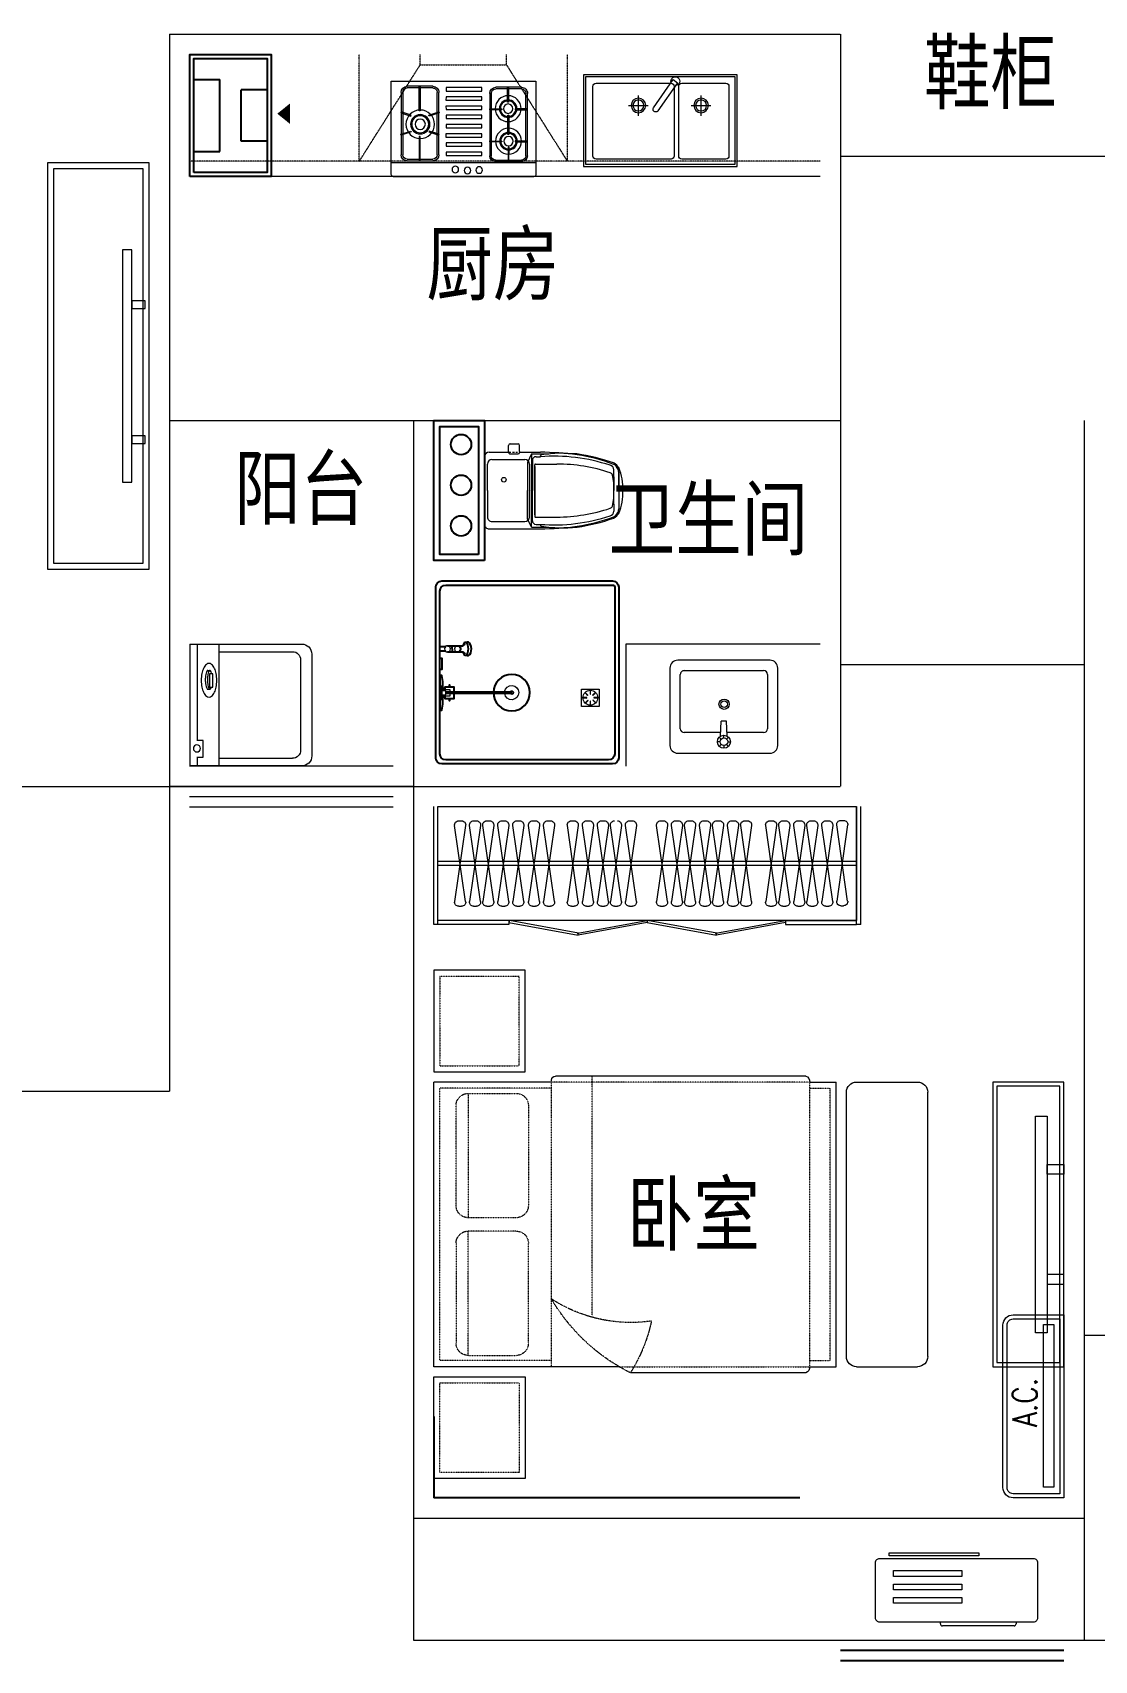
# Model space of a CAD drawing. Extents: x 5532716 to 5572872, y -448727 to -411748.
# Drawn here: x 5543983 to 5549206, y -428801 to -420793 of the extents above; entities that cross this region are included whole.
import ezdxf
from ezdxf.enums import TextEntityAlignment as Align

# ---------------------------------------------------------------- set-up
doc = ezdxf.new("R2010")
doc.units = 0
doc.linetypes.add('DASH', pattern=[0.35, 0.25, -0.1])
doc.linetypes.add('DOTE', pattern=[2.42, 2, -0.2, 0.02, -0.2])
doc.layers.get('0').update_dxf_attribs({"linetype": 'CONTINUOUS'})
for name, color, linetype in [('7-SANI', 4, 'CONTINUOUS'), ('fd', 4, 'CONTINUOUS'), ('PUB_TEXT', 7, 'CONTINUOUS'), ('RAIL', 163, 'CONTINUOUS'), ('WINDOW', 4, 'CONTINUOUS'), ('建筑设备及配件', 6, 'CONTINUOUS')]:
    doc.layers.add(name, color=color, linetype=linetype)
for name, color, linetype, lineweight in [('DOTE', 251, 'DOTE', 0), ('PUB_HATCH', 8, 'CONTINUOUS', 9), ('SIGNT', 252, 'DOTE', 0), ('五金', 136, 'CONTINUOUS', 9), ('家具', 33, 'CONTINUOUS', 9), ('看线', 27, 'CONTINUOUS', 0), ('移动家具', 41, 'CONTINUOUS', 20)]:
    doc.layers.add(name, color=color, linetype=linetype, lineweight=lineweight)
doc.styles.add('DIM_FONT', font='SIMPLEX.shx', dxfattribs={"width": 0.8})
doc.styles.add('HZ', font='rs.shx', dxfattribs={"width": 0.8, "bigfont": 'hztxt.shx'})
doc.styles.add('新6+1$0$Standard', font='txt')
doc.styles.add('黑体', font='SIMHEI.TTF', dxfattribs={"height": 10})

# ---------------------------------------------------------------- blocks, each defined once
blk = doc.blocks.new('A$C2FB07499')
at = {"layer": '家具', "ltscale": 0.5}
blk.add_lwpolyline([(500, 0), (0, 0), (0, 2000), (500, 2000)], close=True, dxfattribs=at)
at = {"layer": '家具', "color": 251, "ltscale": 40}
for points in [[(470, 30), (30, 30), (30, 1970), (470, 1970)], [(368, 1572.1), (414.5, 1572.1), (414.5, 427.9), (368, 427.9)], [(414.5, 1381), (480, 1381), (480, 1342.7), (414.5, 1342.7)], [(414.5, 716.9), (480, 716.9), (480, 678.6), (414.5, 678.6)]]:
    blk.add_lwpolyline(points, close=True, dxfattribs=at)
blk = doc.blocks.new('A$C18784298')
at = {"layer": '移动家具', "color": 251, "ltscale": 40}
for points in [[(0, 1066.3), (58.1, 1066.3), (58.1, 0), (0, 0)], [(58.1, 827.5), (140, 827.5), (140, 779.6), (58.1, 779.6)], [(58.1, 238.8), (140, 238.8), (140, 286.7), (58.1, 286.7)]]:
    blk.add_lwpolyline(points, close=True, dxfattribs=at)
blk = doc.blocks.new('ytjhgkj')
at = {"layer": '移动家具', "ltscale": 0.5}
blk.add_lwpolyline([(34949.4, 26115.8), (34599.4, 26115.8), (34599.4, 27515.8), (34949.4, 27515.8)], close=True, dxfattribs=at)
at = {"layer": '移动家具', "color": 251, "ltscale": 40}
blk.add_lwpolyline([(34929.4, 26135.8), (34619.4, 26135.8), (34619.4, 27495.8), (34929.4, 27495.8)], close=True, dxfattribs=at)
at = {"layer": '移动家具', "color": 251, "xscale": -1}
blk.add_blockref('A$C18784298', (34739.4, 26282.6), dxfattribs=at)
blk = doc.blocks.new('A$C2D724C6D')
at = {"layer": '移动家具', "ltscale": 0.5}
blk.add_lwpolyline([(50, 300), (850, 300, -0.414214), (900, 250), (900, 0), (0, 0), (0, 250, -0.414214)], format="xyb", close=True, dxfattribs=at)
at = {"layer": '移动家具', "color": 251, "ltscale": 40}
blk.add_lwpolyline([(50, 280), (850, 280, -0.414214), (880, 250), (880, 20), (20, 20), (20, 250, -0.414214)], format="xyb", close=True, dxfattribs=at)
blk.add_lwpolyline([(52.9, 49.9), (52.9, 99.9), (852.9, 99.9), (852.9, 49.9)], close=True, dxfattribs=at)
at = {"layer": '移动家具', "color": 251, "ltscale": 40, "style": 'HZ', "width": 0.8}
blk.add_text('A.C.', height=120, rotation=0.00001, dxfattribs=at).set_placement((347.6, 132.7))
blk = doc.blocks.new('cy')
at = {"layer": '家具'}
for p, q in [((-1220718.9, -415835.5), (-1219488.1, -415835.5)), ((-1221318.9, -417215.4), (-1221318.9, -415915.5)), ((-1220968.9, -415865.5), (-1221268.9, -415865.5)), ((-1220918.9, -417215.4), (-1220918.9, -415915.5)), ((-1220868.9, -417265.4), (-1220868.9, -415865.5)), ((-1220738.9, -415865.5), (-1220868.9, -415865.5)), ((-1219468.1, -415865.5), (-1218889, -415865.5)), ((-1218889, -417265.5), (-1218889, -415865.5)), ((-1220968.9, -417265.4), (-1221268.9, -417265.4)), ((-1220738.9, -417265.4), (-1220868.9, -417265.4)), ((-1220718.9, -417295.5), (-1219856, -417295.5)), ((-1219801.3, -417265.5), (-1218889, -417265.5))]:
    blk.add_line(p, q, dxfattribs=at)
for points in [[(-1219339, -415315.5), (-1218889, -415315.5), (-1218889, -415815.5), (-1219339, -415815.5), (-1219339, -415315.5), (-1219259, -415315.5)], [(-1219339, -417815.5), (-1218889, -417815.5), (-1218889, -417315.5), (-1219339, -417315.5), (-1219339, -417815.5), (-1219259, -417815.5)]]:
    blk.add_lwpolyline(points, dxfattribs=at)
for centre, radius, start, end in [((-1220708.3, -415864.2), 30.7, 110.30826, 182.31161), ((-1219488.1, -415855.5), 20, 0, 90), ((-1221268.9, -415915.5), 50, 90, 180), ((-1220968.9, -415915.5), 50, 0, 90), ((-1221268.9, -417215.4), 50, 180, 270), ((-1220968.9, -417215.4), 50, 270, 0), ((-1220708.2, -417266.7), 30.7, 177.68478, 249.64336)]:
    blk.add_arc(centre, radius, start, end, dxfattribs=at)
at = {"layer": '移动家具', "color": 251, "linetype": 'DASH', "ltscale": 0.2}
for p, q in [((-1219309, -415345.5), (-1218919, -415345.5)), ((-1219309, -415785.5), (-1219309, -415345.5)), ((-1218919, -415345.5), (-1218919, -415785.5)), ((-1219668.4, -417012.9), (-1219668.4, -415835.5)), ((-1219468.1, -417265.4), (-1219468.1, -415855.5)), ((-1218919, -415785.5), (-1219309, -415785.5)), ((-1220738.9, -415895.5), (-1220838.9, -415895.5)), ((-1220838.9, -417235.4), (-1220838.9, -415895.5)), ((-1220738.9, -417265.4), (-1220738.9, -415865.5)), ((-1220738.9, -415865.5), (-1219468.1, -415865.5)), ((-1219468.1, -415895.5), (-1218919, -415895.5)), ((-1219058.8, -415920.9), (-1219058.8, -416532.7)), ((-1218919, -417235.5), (-1218919, -415895.5)), ((-1219058.8, -417210), (-1219058.8, -416598.3)), ((-1220738.9, -417235.4), (-1220838.9, -417235.4)), ((-1219801.3, -417265.5), (-1220738.9, -417265.4)), ((-1219468.1, -417235.5), (-1218919, -417235.5))]:
    blk.add_line(p, q, dxfattribs=at)
for points in [[(-1219058.8, -415920.9), (-1219294.2, -415920.9, 0.414214), (-1219354.2, -415980.9), (-1219354.2, -416472.7, 0.414214), (-1219294.2, -416532.7), (-1219058.8, -416532.7, 0.414214), (-1218998.8, -416472.7), (-1218998.8, -415980.9, 0.414214)], [(-1219058.8, -417210), (-1219294.2, -417210, -0.414214), (-1219354.2, -417150), (-1219354.2, -416658.3, -0.414214), (-1219294.2, -416598.3), (-1219058.8, -416598.3, -0.414214), (-1218998.8, -416658.3), (-1218998.8, -417150, -0.414214)]]:
    blk.add_lwpolyline(points, format="xyb", close=True, dxfattribs=at)
blk.add_lwpolyline([(-1219468.1, -416932.8, -0.180302), (-1219959.8, -417040.8, 0.088637), (-1219856, -417295.3, -28871.271551)], format="xyb", dxfattribs=at)
blk.add_lwpolyline([(-1219309, -417785.5), (-1218919, -417785.5), (-1218919, -417345.5), (-1219309, -417345.5)], close=True, dxfattribs=at)
blk.add_arc((-1220280.5, -416452.2), 944, 296.72269, 329.39253, dxfattribs=at)
blk = doc.blocks.new('ee')
at = {"layer": 'PUB_HATCH'}
for p, q in [((-1220890.9, -414577.8), (-1220905.2, -414577.8)), ((-1220817.5, -414580.4), (-1220831.8, -414580.4)), ((-1220743.9, -414580.4), (-1220758.2, -414580.4)), ((-1220679.5, -414580.4), (-1220693.8, -414580.4)), ((-1220605.9, -414580.4), (-1220620.2, -414580.4)), ((-1220541.5, -414580.4), (-1220555.8, -414580.4)), ((-1220418.5, -414580.4), (-1220432.8, -414580.4)), ((-1220354.1, -414580.4), (-1220368.4, -414580.4)), ((-1220280.5, -414580.4), (-1220294.8, -414580.4)), ((-1220216.1, -414580.4), (-1220230.4, -414580.4)), ((-1220142.5, -414580.4), (-1220156.9, -414580.4)), ((-1220078.2, -414580.4), (-1220092.5, -414580.4)), ((-1220004.6, -414580.4), (-1220018.9, -414580.4)), ((-1219851.7, -414580.4), (-1219866, -414580.4)), ((-1219713.7, -414580.4), (-1219728, -414580.4)), ((-1219640.1, -414580.4), (-1219654.4, -414580.4)), ((-1219565.8, -414580.4), (-1219580.1, -414580.4)), ((-1219449, -414580.4), (-1219463.3, -414580.4)), ((-1219375.4, -414580.4), (-1219389.7, -414580.4)), ((-1219297.5, -414580.4), (-1219311.8, -414580.4)), ((-1219223.9, -414580.4), (-1219238.2, -414580.4)), ((-1219149.5, -414580.4), (-1219163.9, -414580.4)), ((-1219085.1, -414580.4), (-1219099.5, -414580.4)), ((-1219011.6, -414580.4), (-1219025.9, -414580.4)), ((-1220925, -414600.4), (-1220871.1, -414975.2)), ((-1220925, -414975.2), (-1220871.1, -414600.4)), ((-1220851.6, -414603.1), (-1220797.7, -414977.8)), ((-1220851.6, -414977.8), (-1220797.7, -414603.1)), ((-1220778, -414603.1), (-1220724.1, -414977.8)), ((-1220778, -414977.8), (-1220724.1, -414603.1)), ((-1220713.6, -414603.1), (-1220659.7, -414977.8)), ((-1220713.6, -414977.8), (-1220659.7, -414603.1)), ((-1220640.1, -414603.1), (-1220586.1, -414977.8)), ((-1220640.1, -414977.8), (-1220586.1, -414603.1)), ((-1220575.7, -414603.1), (-1220521.7, -414977.8)), ((-1220575.7, -414977.8), (-1220521.7, -414603.1)), ((-1220452.6, -414603.1), (-1220398.7, -414977.8)), ((-1220452.6, -414977.8), (-1220398.7, -414603.1)), ((-1220388.3, -414603.1), (-1220334.3, -414977.8)), ((-1220388.3, -414977.8), (-1220334.3, -414603.1)), ((-1220314.7, -414603.1), (-1220260.7, -414977.8)), ((-1220314.7, -414977.8), (-1220260.7, -414603.1)), ((-1220250.3, -414603.1), (-1220196.3, -414977.8)), ((-1220250.3, -414977.8), (-1220196.3, -414603.1)), ((-1220176.7, -414603.1), (-1220122.7, -414977.8)), ((-1220176.7, -414977.8), (-1220122.7, -414603.1)), ((-1220112.3, -414603.1), (-1220058.3, -414977.8)), ((-1220112.3, -414977.8), (-1220058.3, -414603.1)), ((-1220038.7, -414603.1), (-1219984.7, -414977.8)), ((-1220038.7, -414977.8), (-1219984.7, -414603.1)), ((-1219885.8, -414603.1), (-1219831.9, -414977.8)), ((-1219885.8, -414977.8), (-1219831.9, -414603.1)), ((-1219812.3, -414603.1), (-1219758.3, -414977.8)), ((-1219812.3, -414977.8), (-1219758.3, -414603.1)), ((-1219747.9, -414603.1), (-1219693.9, -414977.8)), ((-1219747.9, -414977.8), (-1219693.9, -414603.1)), ((-1219674.3, -414603.1), (-1219620.3, -414977.8)), ((-1219674.3, -414977.8), (-1219620.3, -414603.1)), ((-1219599.9, -414603.1), (-1219546, -414977.8)), ((-1219599.9, -414977.8), (-1219546, -414603.1)), ((-1219483.1, -414603.1), (-1219429.1, -414977.8)), ((-1219483.1, -414977.8), (-1219429.1, -414603.1)), ((-1219409.5, -414603.1), (-1219355.5, -414977.8)), ((-1219409.5, -414977.8), (-1219355.5, -414603.1)), ((-1219331.6, -414603.1), (-1219277.7, -414977.8)), ((-1219331.6, -414977.8), (-1219277.7, -414603.1)), ((-1219258, -414603.1), (-1219204.1, -414977.8)), ((-1219258, -414977.8), (-1219204.1, -414603.1)), ((-1219183.7, -414603.1), (-1219129.7, -414977.8)), ((-1219183.7, -414977.8), (-1219129.7, -414603.1)), ((-1219119.3, -414603.1), (-1219065.3, -414977.8)), ((-1219119.3, -414977.8), (-1219065.3, -414603.1)), ((-1219045.7, -414603.1), (-1218991.7, -414977.8)), ((-1219045.7, -414977.8), (-1218991.7, -414603.1)), ((-1220969, -414780.4), (-1218909, -414780.4)), ((-1220969, -414800.4), (-1218909, -414800.4)), ((-1220890.9, -414997.8), (-1220905.2, -414997.8)), ((-1220817.5, -415000.4), (-1220831.8, -415000.4)), ((-1220743.9, -415000.4), (-1220758.2, -415000.4)), ((-1220679.5, -415000.4), (-1220693.8, -415000.4)), ((-1220605.9, -415000.4), (-1220620.2, -415000.4)), ((-1220541.5, -415000.4), (-1220555.8, -415000.4)), ((-1220418.5, -415000.4), (-1220432.8, -415000.4)), ((-1220354.1, -415000.4), (-1220368.4, -415000.4)), ((-1220280.5, -415000.4), (-1220294.8, -415000.4)), ((-1220216.1, -415000.4), (-1220230.4, -415000.4)), ((-1220142.5, -415000.4), (-1220156.9, -415000.4)), ((-1220078.2, -415000.4), (-1220092.5, -415000.4)), ((-1220004.6, -415000.4), (-1220018.9, -415000.4)), ((-1219851.7, -415000.4), (-1219866, -415000.4)), ((-1219778.1, -415000.4), (-1219792.4, -415000.4)), ((-1219713.7, -415000.4), (-1219728, -415000.4)), ((-1219640.1, -415000.4), (-1219654.4, -415000.4)), ((-1219565.8, -415000.4), (-1219580.1, -415000.4)), ((-1219449, -415000.4), (-1219463.3, -415000.4)), ((-1219375.4, -415000.4), (-1219389.7, -415000.4)), ((-1219297.5, -415000.4), (-1219311.8, -415000.4)), ((-1219223.9, -415000.4), (-1219238.2, -415000.4)), ((-1219149.5, -415000.4), (-1219163.9, -415000.4)), ((-1219085.1, -415000.4), (-1219099.5, -415000.4)), ((-1219011.6, -415000.4), (-1219025.9, -415000.4))]:
    blk.add_line(p, q, dxfattribs=at)
for centre, start, end in [((-1220905.2, -414597.8), 90, 187.59464), ((-1220890.9, -414597.8), 352.40536, 90), ((-1220831.8, -414600.4), 90, 187.59464), ((-1220817.5, -414600.4), 352.40536, 90), ((-1220758.2, -414600.4), 90, 187.59464), ((-1220743.9, -414600.4), 352.40536, 90), ((-1220693.8, -414600.4), 90, 187.59464), ((-1220679.5, -414600.4), 352.40536, 90), ((-1220620.2, -414600.4), 90, 187.59464), ((-1220605.9, -414600.4), 352.40536, 90), ((-1220555.8, -414600.4), 90, 187.59464), ((-1220541.5, -414600.4), 352.40536, 90), ((-1220432.8, -414600.4), 90, 187.59464), ((-1220418.5, -414600.4), 352.40536, 90), ((-1220368.4, -414600.4), 90, 187.59464), ((-1220354.1, -414600.4), 352.40536, 90), ((-1220294.8, -414600.4), 90, 187.59464), ((-1220280.5, -414600.4), 352.40536, 90), ((-1220230.4, -414600.4), 90, 187.59464), ((-1220216.1, -414600.4), 352.40536, 90), ((-1220156.9, -414600.4), 90, 187.59464), ((-1220142.5, -414600.4), 352.40536, 90), ((-1220092.5, -414600.4), 90, 187.59464), ((-1220078.2, -414600.4), 352.40536, 90), ((-1220018.9, -414600.4), 90, 187.59464), ((-1220004.6, -414600.4), 352.40536, 90), ((-1219866, -414600.4), 90, 187.59464), ((-1219851.7, -414600.4), 352.40536, 90), ((-1219792.4, -414600.4), 90, 187.59464), ((-1219778.1, -414600.4), 352.40536, 90), ((-1219728, -414600.4), 90, 187.59464), ((-1219713.7, -414600.4), 352.40536, 90), ((-1219654.4, -414600.4), 90, 187.59464), ((-1219640.1, -414600.4), 352.40536, 90), ((-1219580.1, -414600.4), 90, 187.59464), ((-1219565.8, -414600.4), 352.40536, 90), ((-1219463.3, -414600.4), 90, 187.59464), ((-1219449, -414600.4), 352.40536, 90), ((-1219389.7, -414600.4), 90, 187.59464), ((-1219375.4, -414600.4), 352.40536, 90), ((-1219311.8, -414600.4), 90, 187.59464), ((-1219297.5, -414600.4), 352.40536, 90), ((-1219238.2, -414600.4), 90, 187.59464), ((-1219223.9, -414600.4), 352.40536, 90), ((-1219163.9, -414600.4), 90, 187.59464), ((-1219149.5, -414600.4), 352.40536, 90), ((-1219099.5, -414600.4), 90, 187.59464), ((-1219085.1, -414600.4), 352.40536, 90), ((-1219025.9, -414600.4), 90, 187.59464), ((-1219011.6, -414600.4), 352.40536, 90), ((-1220905.2, -414977.8), 172.40536, 270), ((-1220890.9, -414977.8), 270, 7.59464), ((-1220831.8, -414980.4), 172.40536, 270), ((-1220817.5, -414980.4), 270, 7.59464), ((-1220758.2, -414980.4), 172.40536, 270), ((-1220743.9, -414980.4), 270, 7.59464), ((-1220693.8, -414980.4), 172.40536, 270), ((-1220679.5, -414980.4), 270, 7.59464), ((-1220620.2, -414980.4), 172.40536, 270), ((-1220605.9, -414980.4), 270, 7.59464), ((-1220555.8, -414980.4), 172.40536, 270), ((-1220541.5, -414980.4), 270, 7.59464), ((-1220432.8, -414980.4), 172.40536, 270), ((-1220418.5, -414980.4), 270, 7.59464), ((-1220368.4, -414980.4), 172.40536, 270), ((-1220354.1, -414980.4), 270, 7.59464), ((-1220294.8, -414980.4), 172.40536, 270), ((-1220280.5, -414980.4), 270, 7.59464), ((-1220230.4, -414980.4), 172.40536, 270), ((-1220216.1, -414980.4), 270, 7.59464), ((-1220156.9, -414980.4), 172.40536, 270), ((-1220142.5, -414980.4), 270, 7.59464), ((-1220092.5, -414980.4), 172.40536, 270), ((-1220078.2, -414980.4), 270, 7.59464), ((-1220018.9, -414980.4), 172.40536, 270), ((-1220004.6, -414980.4), 270, 7.59464), ((-1219866, -414980.4), 172.40536, 270), ((-1219851.7, -414980.4), 270, 7.59464), ((-1219792.4, -414980.4), 172.40536, 270), ((-1219778.1, -414980.4), 270, 7.59464), ((-1219728, -414980.4), 172.40536, 270), ((-1219713.7, -414980.4), 270, 7.59464), ((-1219654.4, -414980.4), 172.40536, 270), ((-1219640.1, -414980.4), 270, 7.59464), ((-1219580.1, -414980.4), 172.40536, 270), ((-1219565.8, -414980.4), 270, 7.59464), ((-1219463.3, -414980.4), 172.40536, 270), ((-1219449, -414980.4), 270, 7.59464), ((-1219389.7, -414980.4), 172.40536, 270), ((-1219375.4, -414980.4), 270, 7.59464), ((-1219311.8, -414980.4), 172.40536, 270), ((-1219297.5, -414980.4), 270, 7.59464), ((-1219238.2, -414980.4), 172.40536, 270), ((-1219223.9, -414980.4), 270, 7.59464), ((-1219163.9, -414980.4), 172.40536, 270), ((-1219149.5, -414980.4), 270, 7.59464), ((-1219099.5, -414980.4), 172.40536, 270), ((-1219085.1, -414980.4), 270, 7.59464), ((-1219025.9, -414980.4), 172.40536, 270), ((-1219011.6, -414980.4), 270, 7.59464)]:
    blk.add_arc(centre, 20, start, end, dxfattribs=at)
at = {"layer": '家具'}
for p, q in [((-1220989, -415090.4), (-1220989, -414510.4)), ((-1220969, -415090.4), (-1220969, -414510.4)), ((-1218909, -415090.4), (-1218909, -414510.4)), ((-1218889, -415090.4), (-1218889, -414510.4)), ((-1220989, -415090.4), (-1220969, -415090.4)), ((-1220619, -415070.4), (-1220969, -415070.4)), ((-1220619, -415090.4), (-1220969, -415090.4)), ((-1220619, -415070.4), (-1220619, -415090.4)), ((-1219259, -415070.4), (-1218909, -415070.4)), ((-1219259, -415070.4), (-1219259, -415090.4)), ((-1219259, -415090.4), (-1218909, -415090.4)), ((-1218909, -415090.4), (-1218889, -415090.4))]:
    blk.add_line(p, q, dxfattribs=at)
for points in [[(-1220969, -415070.4), (-1218909, -415070.4), (-1218909, -414510.4), (-1220969, -414510.4)], [(-1220619, -415080.3), (-1220279, -415143.4), (-1220277.1, -415133.5), (-1220617.1, -415070.4)], [(-1219939, -415080.3), (-1220279, -415143.4), (-1220280.8, -415133.5), (-1219940.8, -415070.4)], [(-1219939, -415080.3), (-1219599, -415143.4), (-1219597.1, -415133.5), (-1219937.1, -415070.4)], [(-1219259, -415080.3), (-1219599, -415143.4), (-1219600.8, -415133.5), (-1219260.8, -415070.4)]]:
    blk.add_lwpolyline(points, close=True, dxfattribs=at)
at = {"layer": 'PUB_HATCH', "style": 'DIM_FONT', "width": 0.7, "flags": 9}
for tag, p in [('YSIZE', (-1219018.3, -414805.4)), ('XSIZE', (-1219017.9, -414805.4))]:
    blk.add_attdef(tag, p, '', height=0.5, rotation=360, dxfattribs=at)
blk = doc.blocks.new('A$C37A63D83')
at = {"layer": '家具', "color": 8}
for p, q in [((136.4, 659.7), (322.6, 659.7)), ((229.5, 659.7), (136.4, 659.7)), ((152.1, 636.3), (127.6, 636.3)), ((162, 636.3), (152.1, 636.3)), ((162, 636.3), (229.5, 636.3)), ((297, 636.3), (229.5, 636.3)), ((297, 636.3), (306.9, 636.3)), ((306.9, 636.3), (331.4, 636.3)), ((99, 250.2), (99, 355.5)), ((360, 250.2), (360, 355.5)), ((49.5, 230.4), (49.5, 316.4)), ((54, 279), (54, 280.3)), ((63, 274.5), (58.5, 274.5)), ((63, 252.9), (63, 274.5)), ((229.5, 246.6), (102.6, 246.6)), ((110.7, 246.6), (229.5, 246.6)), ((229.5, 246.6), (356.4, 246.6)), ((348.3, 246.6), (229.5, 246.6)), ((396, 252.9), (396, 274.5)), ((396, 274.5), (400.5, 274.5)), ((37.8, 171.9), (42.3, 171.9)), ((40.5, 153.1), (40.5, 161.7)), ((49.5, 230.4), (229.5, 230.4)), ((49.5, 230.4), (90.9, 211.5)), ((49.5, 125.1), (49.5, 164.7)), ((76.5, 36), (76.5, 198)), ((81, 234.9), (229.5, 234.9)), ((90.9, 211.5), (229.5, 211.5)), ((99, 220.5), (229.5, 220.5)), ((378, 234.9), (229.5, 234.9)), ((409.5, 230.4), (229.5, 230.4)), ((360, 220.5), (229.5, 220.5)), ((368.1, 211.5), (229.5, 211.5)), ((409.5, 230.4), (368.1, 211.5)), ((382.5, 36), (382.5, 198)), ((37.8, 117.9), (42.3, 117.9)), ((40.5, 137), (40.5, 146.5)), ((40.5, 121.2), (40.5, 129.7)), ((229.5, 13.5), (99, 13.5)), ((229.5, 13.5), (360, 13.5))]:
    blk.add_line(p, q, dxfattribs=at)
at = {"layer": '家具'}
for p, q in [((40.5, 170.1), (40.5, 274.5)), ((405, 279), (405, 280.3)), ((409.5, 230.4), (409.5, 316.4)), ((418.5, 22.5), (418.5, 274.5)), ((0, 125.1), (0, 164.7)), ((37.8, 171.9), (7.2, 171.9)), ((37.8, 117.9), (7.2, 117.9)), ((40.5, 22.5), (40.5, 122)), ((229.5, 0), (63, 0)), ((229.5, 0), (396, 0))]:
    blk.add_line(p, q, dxfattribs=at)
at = {"layer": '家具', "color": 8}
blk.add_circle((176.4, 94.5), 11.4, dxfattribs=at)
at = {"layer": '家具'}
for centre, radius, start, end in [((159.1, 596.7), 75.7, 123.74728, 147.26486), ((216.6, 423.2), 256.6, 87.12096, 112.8427), ((242.4, 423.2), 256.6, 67.1573, 92.87904), ((299.9, 596.7), 75.7, 32.73514, 56.25272), ((978.6, 321), 938.6, 160.46268, 171.82378), ((106.7, 630.4), 13.5, 147.26486, 160.46289), ((345.7, 630.4), 13.5, 21.34013, 45.04567), ((352.3, 630.4), 13.5, 19.53711, 32.73514), ((-519.6, 321), 938.7, 8.17733, 19.53711), ((7035.2, 15), 6999.5, 176.39994, 177.87525), ((-6576.2, 15), 6999.5, 2.12475, 3.60006), ((7.2, 164.7), 7.2, 90, 180), ((7.2, 125.1), 7.2, 180, 270), ((63, 22.5), 22.5, 180, 270), ((396, 22.5), 22.5, 270, 0)]:
    blk.add_arc(centre, radius, start, end, dxfattribs=at)
at = {"layer": '家具', "color": 8}
for centre, radius, start, end in [((347, 396.4), 344.2, 131.92233, 134.95433), ((138, 625.7), 34, 87.42069, 128.06865), ((321, 625.7), 34, 51.93135, 92.57931), ((112, 396.4), 344.2, 45.04567, 48.07767), ((823.8, 352.9), 776.2, 158.65987, 172.47632), ((941.9, 340.4), 881.4, 161.70587, 184.28974), ((933.3, 352.9), 834.3, 161.50274, 179.81806), ((113.3, 630.4), 13.5, 134.95433, 158.65987), ((129.6, 611.1), 25.3, 94.61237, 166.25294), ((159.2, 611.8), 18, 109.18125, 161.50274), ((214.4, 386.4), 250, 86.59247, 104.15157), ((244.6, 386.4), 250, 75.84843, 93.40753), ((299.8, 611.8), 18, 18.49726, 70.81875), ((-474.3, 352.9), 834.3, 0.18194, 18.49726), ((329.4, 611.1), 25.3, 13.74706, 85.38763), ((-482.9, 340.4), 881.4, 355.71026, 18.29413), ((-364.8, 352.9), 776.2, 7.52368, 21.34013), ((545.5, 366.9), 499.1, 169.88512, 189.98228), ((-86.5, 366.9), 499.1, 350.01772, 10.11488), ((58.5, 279), 4.5, 180, 270), ((81, 252.9), 18, 180, 270), ((102.6, 250.2), 3.6, 180, 270), ((356.4, 250.2), 3.6, 270, 0), ((378, 252.9), 18, 270, 0), ((400.5, 279), 4.5, 270, 0), ((42.3, 164.7), 7.2, 0, 90), ((99, 198), 22.5, 90, 180), ((360, 198), 22.5, 0, 90), ((42.3, 125.1), 7.2, 270, 0), ((99, 36), 22.5, 180, 270), ((360, 36), 22.5, 270, 0)]:
    blk.add_arc(centre, radius, start, end, dxfattribs=at)
blk = doc.blocks.new('dfdsf')
at = {"layer": '家具'}
for p, q in [((-5626.5, -27307.3), (-6080.7, -27307.3)), ((-6118.8, -27345.4), (-6118.8, -27726.4)), ((-5588.4, -27726.4), (-5588.4, -27345.4)), ((-6080.7, -27764.5), (-5626.5, -27764.5))]:
    blk.add_line(p, q, dxfattribs=at)
at = {"layer": '家具', "color": 8}
for p, q in [((-5872.4, -27364), (-5885.9, -27364)), ((-5866.9, -27350.6), (-5876.4, -27341.1)), ((-5866.7, -27377.4), (-5876.1, -27387.1)), ((-5853.6, -27345.2), (-5853.6, -27331.7)), ((-5853.6, -27382.8), (-5853.6, -27396.2)), ((-5831.1, -27340.8), (-5840.5, -27350.5)), ((-5830.8, -27386.8), (-5840.3, -27377.3)), ((-5834.8, -27364), (-5821.3, -27364)), ((-6068, -27694.7), (-6068, -27428)), ((-6049, -27408.9), (-5869.2, -27408.9)), ((-5870.1, -27391.7), (-5866.3, -27465.6)), ((-5866.3, -27465.6), (-5840.9, -27465.6)), ((-5837.1, -27391.7), (-5840.9, -27465.6)), ((-5838, -27408.9), (-5658.2, -27408.9)), ((-5639.2, -27428), (-5639.2, -27694.7)), ((-5658.2, -27713.7), (-6049, -27713.7))]:
    blk.add_line(p, q, dxfattribs=at)
for centre, radius in [((-5853.6, -27364), 32.3), ((-5853.6, -27364), 18.8), ((-5854.6, -27548.6), 25.4), ((-5854.6, -27548.6), 16)]:
    blk.add_circle(centre, radius, dxfattribs=at)
at = {"layer": '家具'}
for centre, start, end in [((-6080.7, -27345.4), 90, 180), ((-5626.5, -27345.4), 0, 90), ((-6080.7, -27726.4), 180, 270), ((-5626.5, -27726.4), 270, 0)]:
    blk.add_arc(centre, 38.1, start, end, dxfattribs=at)
at = {"layer": '家具', "color": 8}
for centre, start, end in [((-6049, -27428), 90, 180), ((-5658.2, -27428), 0, 90), ((-6049, -27694.7), 180, 270), ((-5658.2, -27694.7), 270, 0)]:
    blk.add_arc(centre, 19.1, start, end, dxfattribs=at)
blk = doc.blocks.new('A$C56722DB7')
at = {"layer": '五金'}
blk.add_lwpolyline([(85.8, 85.8), (85.8, 0), (0, 0), (0, 85.8)], close=True, dxfattribs=at)
at = {"layer": '五金', "color": 8}
for points in [[(9.9, 43.3), (9.9, 41.6), (25.5, 41.6), (25.5, 43.3)], [(19.8, 66.5), (18.7, 65.3), (29.7, 54.3), (30.9, 55.5)], [(19.3, 19.8), (20.5, 18.7), (31.5, 29.7), (30.3, 30.9)], [(43.3, 75.9), (41.6, 75.9), (41.6, 60.3), (43.3, 60.3)], [(42.5, 9.9), (44.2, 9.9), (44.2, 25.5), (42.5, 25.5)], [(66.5, 66), (65.3, 67.2), (54.3, 56.1), (55.5, 55)], [(66, 19.3), (67.2, 20.5), (56.1, 31.5), (55, 30.3)], [(75.9, 42.5), (75.9, 44.2), (60.3, 44.2), (60.3, 42.5)]]:
    blk.add_lwpolyline(points, close=True, dxfattribs=at)
blk.add_circle((42.9, 42.9), 36.6, dxfattribs=at)
blk = doc.blocks.new('A$C6EA5130D')
at = {"layer": '五金', "lineweight": -3}
for p, q in [((84.5, 353.4), (84.5, 30)), ((94.5, 30), (94.5, 353.4)), ((290.5, 38.3), (290.5, 113.1)), ((320.5, 38.3), (320.5, 113.1)), ((68, 25), (68, 15)), ((111, 25), (111, 15)), ((320.5, 60.3), (290.5, 60.3))]:
    blk.add_line(p, q, dxfattribs=at)
at = {"layer": '五金', "color": 8}
for p, q in [((74.5, 22), (74.5, 15)), ((104.5, 25), (104.5, 15))]:
    blk.add_line(p, q, dxfattribs=at)
at = {"layer": '五金', "lineweight": -3}
for points in [[(174.5, 0), (4.5, 0), (4.5, 10), (34.3, 15), (79.5, 15)], [(61.5, 45.5), (51.5, 45.5), (51.5, 49.5), (61.5, 49.5)], [(74.5, 25), (61.5, 25), (61.5, 70), (84.5, 70)], [(94.5, 70), (117.5, 70), (117.5, 25), (104.5, 25)], [(99.5, 15), (144.8, 15), (174.5, 10), (174.5, 0)], [(117.5, 49.5), (127.5, 49.5), (127.5, 45.5), (117.5, 45.5)], [(293.8, 28.9), (293.8, 0), (317.2, 0), (317.2, 28.9)]]:
    blk.add_lwpolyline(points, dxfattribs=at)
for points in [[(58.5, 0), (58.5, 10), (120.5, 10), (120.5, 0)], [(260.5, 0), (260.5, 10), (204.5, 10), (204.5, 0)]]:
    blk.add_lwpolyline(points, close=True, dxfattribs=at)
at = {"layer": '五金', "color": 8}
for points in [[(79.5, 22), (74.5, 22), (74.5, 50), (84.5, 50)], [(94.5, 50), (104.5, 50), (104.5, 22), (99.5, 22)]]:
    blk.add_lwpolyline(points, dxfattribs=at)
blk.add_lwpolyline([(79.5, 10), (79.5, 30), (99.5, 30), (99.5, 10)], close=True, dxfattribs=at)
at = {"layer": '五金', "lineweight": -3}
blk.add_circle((89.5, 353.4), 89.5, dxfattribs=at)
at = {"layer": '五金', "color": 8}
for centre, radius in [((89.5, 353.4), 5), ((305.5, 87.3), 15), ((305.5, 38.3), 15)]:
    blk.add_circle(centre, radius, dxfattribs=at)
for centre, radius, start, end in [((89.5, 353.4), 35, 278.21321, 261.78679), ((89.5, 353.4), 9, 303.74899, 236.25101), ((305.5, 87.3), 17, 331.92751, 208.07249), ((305.5, 38.3), 17, 151.92751, 226.66408), ((305.5, 38.3), 17, 313.33592, 28.07249)]:
    blk.add_arc(centre, radius, start, end, dxfattribs=at)
at = {"layer": '五金', "lineweight": -3}
for centre, start, end in [((273.9, 107.2), 19.67326, 73.58193), ((337.1, 107.2), 106.41807, 160.32674)]:
    blk.add_arc(centre, 17.7, start, end, dxfattribs=at)
at = {"layer": '五金', "lineweight": -3, "extrusion": (0, 0, -1)}
for centre, major_axis, ratio, start_param, end_param in [((305.5, 135.8), (33.6, 0), 0.612909, 2.761972, 6.662806), ((305.5, 126.3), (-31.4, 0), 0.47884, -1.072899, 4.214492)]:
    blk.add_ellipse(centre, major_axis=major_axis, ratio=ratio, start_param=start_param, end_param=end_param, dxfattribs=at)
blk = doc.blocks.new('ly')
at = {"layer": 'WINDOW'}
for p, q in [((-1269772.4, -428244.1), (-1269772.4, -429084.4)), ((-1269752.4, -428244.1), (-1269752.4, -429064.4)), ((-1268902.4, -428214.1), (-1269742.4, -428214.1)), ((-1268922.4, -428234.1), (-1269742.4, -428234.1)), ((-1268892.4, -429064.4), (-1268892.4, -428264.1)), ((-1268872.4, -429084.4), (-1268872.4, -428244.1)), ((-1269742.4, -429114.4), (-1268902.4, -429114.4)), ((-1269722.4, -429094.4), (-1268922.4, -429094.4))]:
    blk.add_line(p, q, dxfattribs=at)
for centre, radius, start, end in [((-1269742.4, -428244.1), 30, 90, 180), ((-1269742.4, -428244.1), 10, 90, 180), ((-1268922.4, -428264.1), 30, 0, 90), ((-1268902.4, -428244.1), 30, 0, 90), ((-1269722.4, -429064.4), 30, 180, 270), ((-1268922.4, -429064.4), 30, 270, 0), ((-1269742.4, -429084.4), 30, 180, 270), ((-1268902.4, -429084.4), 30, 270, 0)]:
    blk.add_arc(centre, radius, start, end, dxfattribs=at)
at = {"layer": '五金', "extrusion": (0, 0, -1), "xscale": -1, "zscale": -1, "rotation": 270.1756335202848}
blk.add_blockref('A$C6EA5130D', (1268892.7, -428853.9), dxfattribs=at)
at = {"layer": '五金', "extrusion": (0, 0, -1), "zscale": -1, "rotation": 179.8243664863855}
blk.add_blockref('A$C56722DB7', (1269675.6, -428745.9), dxfattribs=at)
blk = doc.blocks.new('A$C4EB5717C')
at = {"layer": '家具', "color": 8}
for p, q in [((520.3, 110), (520.3, 120)), ((883.1, 100), (530.3, 100)), ((893.1, 120), (893.1, 110))]:
    blk.add_line(p, q, dxfattribs=at)
at = {"layer": '家具'}
blk.add_lwpolyline([(220, 120), (980, 120, 0.414214), (1000, 140), (1000, 410, 0.414214), (980, 430), (220, 430, 0.414214), (200, 410), (200, 140, 0.414214)], format="xyb", close=True, dxfattribs=at)
at = {"layer": '家具', "color": 8}
for points in [[(269.2, 459.1), (709, 459.1), (709, 444), (269.2, 444)], [(290.4, 371.5), (625.9, 371.5), (625.9, 342.6), (290.4, 342.6)], [(290.4, 305.7), (625.9, 305.7), (625.9, 276.8), (290.4, 276.8)], [(290.4, 239.9), (625.9, 239.9), (625.9, 211), (290.4, 211)]]:
    blk.add_lwpolyline(points, close=True, dxfattribs=at)
for centre, start, end in [((530.3, 110), 180, 270), ((883.1, 110), 270, 0)]:
    blk.add_arc(centre, 10, start, end, dxfattribs=at)
blk = doc.blocks.new('A$C1BE601A8')
at = {"layer": '家具'}
for p, q in [((0, 0), (0, 450)), ((0, 450), (757, 450)), ((757, 450), (757, 0)), ((757, 0), (0, 0))]:
    blk.add_line(p, q, dxfattribs=at)
at = {"layer": '家具', "color": 251}
for p, q in [((10, 10), (10, 440)), ((10, 440), (747, 440)), ((273, 408.4), (55.7, 408.4)), ((315, 426.6), (293.3, 411.4)), ((293.3, 411.4), (390, 273.1)), ((411.8, 288.3), (315, 426.6)), ((694.6, 408.4), (325.5, 408.4)), ((747, 440), (747, 10)), ((40.7, 393.4), (40.7, 50.3)), ((177.7, 248.1), (177.7, 348.3)), ((288, 50.3), (288, 393.4)), ((310.5, 393.4), (310.5, 50.3)), ((486.1, 248.1), (486.1, 348.3)), ((709.6, 50.3), (709.6, 393.4)), ((225.9, 299.6), (129.9, 299.6)), ((534.3, 299.6), (438.3, 299.6)), ((747, 10), (10, 10)), ((55.7, 35.3), (273, 35.3)), ((325.5, 35.3), (694.6, 35.3))]:
    blk.add_line(p, q, dxfattribs=at)
for centre, radius in [((177.7, 299.6), 36.1), ((177.7, 299.6), 27.1), ((486.1, 299.6), 36.1), ((486.1, 299.6), 27.1)]:
    blk.add_circle(centre, radius, dxfattribs=at)
for centre, radius, start, end in [((55.7, 393.4), 15, 90, 180), ((273, 393.4), 15, 0, 90), ((304.2, 419), 21.7, 342.60679, 267.3353), ((325.5, 393.4), 15, 90, 180), ((694.6, 393.4), 15, 0, 90), ((400.9, 280.7), 13.3, 214.97105, 34.97105), ((55.7, 50.3), 15, 180, 270), ((273, 50.3), 15, 270, 0), ((325.5, 50.3), 15, 180, 270), ((694.6, 50.3), 15, 270, 0)]:
    blk.add_arc(centre, radius, start, end, dxfattribs=at)
blk = doc.blocks.new('A$C108F55D5')
at = {"layer": 'fd'}
for p, q in [((247, 945), (247, 691)), ((953, 945), (953, 691)), ((953, 691), (247, 691)), ((853, 479), (347, 479)), ((347, 225), (347, 479)), ((853, 225), (853, 479))]:
    blk.add_line(p, q, dxfattribs=at)
for points in [[(1200, 985), (0, 985), (0, 185), (1200, 185)], [(1160, 945), (40, 945), (40, 225), (1160, 225)]]:
    blk.add_lwpolyline(points, close=True, dxfattribs=at)
blk.add_lwpolyline([(582, 0, 200, 0, 0), (582, 124, 0, 0, 0)], format="xyseb", dxfattribs=at)
blk = doc.blocks.new('A$C333F4C7C')
at = {"linetype": 'Continuous'}
blk.add_blockref('A$C108F55D5', (0, 0), dxfattribs=at)
blk = doc.blocks.new('ddfdf')
at = {"layer": '家具'}
for p, q in [((15801.2, -30110.3), (15800.7, -30821.9)), ((16259.8, -30110.6), (15801.2, -30110.3)), ((16269.8, -30120.6), (16269.8, -30812.2)), ((15800.7, -30821.9), (16259.8, -30822.2))]:
    blk.add_line(p, q, dxfattribs=at)
at = {"layer": '家具', "color": 251}
for p, q in [((15826.1, -30314.4), (15826.2, -30188.6)), ((15834.1, -30314.4), (15834.2, -30188.6)), ((15856.2, -30158.6), (16162.7, -30158.8)), ((15856.2, -30166.6), (16162.7, -30166.8)), ((15952.1, -30158.8), (15956.9, -30157.2)), ((15968, -30207.9), (15952.1, -30158.8)), ((15956.9, -30157.2), (15972.8, -30206.4)), ((16062, -30157.3), (16046, -30206.4)), ((16050.8, -30208), (16066.8, -30158.9)), ((16066.8, -30158.9), (16062, -30157.3)), ((16184.7, -30188.9), (16184.6, -30314.6)), ((16192.7, -30188.9), (16192.6, -30314.6)), ((16201.5, -30822.1), (16202, -30110.6)), ((15828.8, -30247.7), (15828.8, -30252.3)), ((15946.6, -30247.8), (15828.8, -30247.7)), ((15828.8, -30252.3), (15946.6, -30252.4)), ((15946.6, -30252.4), (15946.6, -30247.8)), ((15972.8, -30206.4), (15968, -30207.9)), ((16046, -30206.4), (16050.8, -30208)), ((16072.2, -30252.4), (16072.2, -30247.9)), ((16072.2, -30247.9), (16190, -30247.9)), ((16190, -30252.5), (16072.2, -30252.4)), ((16190, -30247.9), (16190, -30252.5)), ((16162.6, -30336.6), (15856.1, -30336.4)), ((16162.6, -30344.6), (15856.1, -30344.4)), ((15968, -30295.3), (15952, -30344.3)), ((15952, -30344.3), (15956.8, -30345.9)), ((15956.8, -30345.9), (15972.8, -30296.8)), ((15972.8, -30296.8), (15968, -30295.3)), ((16046, -30296.9), (16050.8, -30295.3)), ((16061.9, -30346), (16046, -30296.9)), ((16050.8, -30295.3), (16066.7, -30344.4)), ((16066.7, -30344.4), (16061.9, -30346)), ((15832.3, -30555.7), (15832.4, -30379.5)), ((15832.4, -30379.5), (15849.1, -30379.5)), ((15849.1, -30379.5), (15849, -30555.7)), ((15877.6, -30555.7), (15877.8, -30379.5)), ((15877.8, -30379.5), (15894.4, -30379.5)), ((15894.4, -30379.5), (15894.3, -30555.7)), ((15923, -30555.8), (15923.1, -30379.5)), ((15923.1, -30379.5), (15939.8, -30379.6)), ((15939.8, -30379.6), (15939.6, -30555.8)), ((15968.3, -30555.8), (15968.4, -30379.6)), ((15968.4, -30379.6), (15985.1, -30379.6)), ((15985.1, -30379.6), (15985, -30555.8)), ((16013.7, -30555.8), (16013.8, -30379.6)), ((16013.8, -30379.6), (16030.4, -30379.6)), ((16030.4, -30379.6), (16030.3, -30555.8)), ((16059, -30555.9), (16059.1, -30379.6)), ((16059.1, -30379.6), (16075.8, -30379.6)), ((16075.8, -30379.6), (16075.6, -30555.9)), ((16104.3, -30555.9), (16104.4, -30379.7)), ((16104.4, -30379.7), (16121.1, -30379.7)), ((16121.1, -30379.7), (16121, -30555.9)), ((16149.7, -30555.9), (16149.8, -30379.7)), ((16149.8, -30379.7), (16166.4, -30379.7)), ((16166.4, -30379.7), (16166.3, -30555.9)), ((15849, -30555.7), (15832.3, -30555.7)), ((15894.3, -30555.7), (15877.6, -30555.7)), ((15939.6, -30555.8), (15923, -30555.8)), ((15985, -30555.8), (15968.3, -30555.8)), ((16030.3, -30555.8), (16013.7, -30555.8)), ((16075.6, -30555.9), (16059, -30555.9)), ((16121, -30555.9), (16104.3, -30555.9)), ((16166.3, -30555.9), (16149.7, -30555.9)), ((15830.6, -30750.1), (15830.7, -30624.4)), ((15838.6, -30750.1), (15838.7, -30624.4)), ((15860.7, -30594.4), (16167.1, -30594.6)), ((15860.7, -30602.4), (16167.1, -30602.6)), ((15937.2, -30594.5), (15937.1, -30654.3)), ((15937.1, -30654.3), (15941.7, -30654.3)), ((15941.7, -30594.5), (15937.2, -30594.5)), ((15941.7, -30654.3), (15941.7, -30594.5)), ((16094.9, -30594.6), (16094.9, -30654.4)), ((16099.5, -30594.6), (16094.9, -30594.6)), ((16094.9, -30654.4), (16099.5, -30654.4)), ((16099.5, -30654.4), (16099.5, -30594.6)), ((16189.1, -30624.6), (16189, -30750.4)), ((16197.1, -30624.6), (16197, -30750.4)), ((15828.6, -30681.6), (15828.6, -30686.2)), ((15904.3, -30681.6), (15828.6, -30681.6)), ((15828.6, -30686.2), (15904.3, -30686.2)), ((15904.3, -30686.2), (15904.3, -30681.6)), ((15937, -30779.9), (15937.1, -30720.2)), ((15937.1, -30720.2), (15941.7, -30720.2)), ((15941.7, -30720.2), (15941.6, -30779.9)), ((15968.2, -30683.8), (15968.2, -30688.4)), ((16063.1, -30683.9), (15968.2, -30683.8)), ((15968.2, -30688.4), (16063.1, -30688.5)), ((16063.1, -30688.5), (16063.1, -30683.9)), ((16094.8, -30780), (16094.8, -30720.3)), ((16094.8, -30720.3), (16099.4, -30720.3)), ((16099.4, -30720.3), (16099.4, -30780)), ((16125.6, -30689.6), (16125.6, -30685)), ((16125.6, -30685), (16199.2, -30685)), ((16199.2, -30689.6), (16125.6, -30689.6)), ((16199.2, -30685), (16199.2, -30689.6)), ((16167, -30772.4), (15860.6, -30772.2)), ((16167, -30780.4), (15860.6, -30780.2)), ((15941.6, -30779.9), (15937, -30779.9)), ((16099.4, -30780), (16094.8, -30780))]:
    blk.add_line(p, q, dxfattribs=at)
for centre, radius in [((16012.9, -30252.9), 70.1), ((16012.9, -30252.9), 47.3), ((16012.9, -30252.9), 41.8), ((16012.9, -30252.9), 25.3), ((16235.4, -30425.8), 16.2), ((16240.2, -30485.3), 16.2), ((16237.7, -30542.5), 16.2), ((15935.8, -30685.1), 63.7), ((15935.8, -30685.1), 43), ((15935.8, -30685.1), 38), ((15935.8, -30685.1), 23), ((16095.7, -30687.3), 63.7), ((16095.7, -30687.3), 43), ((16095.7, -30687.3), 38), ((16095.7, -30687.3), 23)]:
    blk.add_circle(centre, radius, dxfattribs=at)
for centre, radius, start, end in [((15856.2, -30188.6), 30, 89.96104, 179.96104), ((15856.2, -30188.6), 22, 89.96104, 179.96104), ((16162.7, -30188.8), 30, 359.96104, 89.96104), ((16162.7, -30188.8), 22, 359.96104, 89.96104), ((15856.1, -30314.4), 30, 179.96104, 269.96104), ((15856.1, -30314.4), 22, 179.96104, 269.96104), ((16162.6, -30314.6), 30, 269.96104, 359.96104), ((16162.6, -30314.6), 22, 269.96104, 359.96104), ((15860.7, -30624.4), 30, 89.96104, 179.96104), ((15860.7, -30624.4), 22, 89.96104, 179.96104), ((16167.1, -30624.6), 30, 359.96104, 89.96104), ((16167.1, -30624.6), 22, 359.96104, 89.96104), ((15860.6, -30750.2), 30, 179.96104, 269.96104), ((15860.6, -30750.2), 22, 179.96104, 269.96104), ((16167, -30750.4), 30, 269.96104, 359.96104), ((16167, -30750.4), 22, 269.96104, 359.96104)]:
    blk.add_arc(centre, radius, start, end, dxfattribs=at)
at = {"layer": '家具'}
for centre, start, end in [((16259.8, -30120.6), 0, 89.96104), ((16259.8, -30812.2), 269.96104, 0)]:
    blk.add_arc(centre, 10, start, end, dxfattribs=at)
blk = doc.blocks.new('新6+1$0$A$C6B9D358A')
at = {"layer": '家具'}
for p, q in [((550.6, 600), (0.6, 600)), ((0.6, 0), (0.6, 600)), ((36.5, 557.4), (36.5, 600)), ((144.9, 562.3), (505.7, 562.3)), ((145.3, 600), (145.3, 0)), ((35.6, 557.4), (66.2, 557.4)), ((66.2, 557.4), (66.2, 474.3)), ((545.7, 77.7), (545.7, 522.3)), ((600.6, 50), (600.6, 550)), ((66.2, 474.3), (35.6, 474.3)), ((36.5, 0), (36.5, 474.3)), ((87.5, 222), (99.2, 221.9)), ((97, 146.9), (97, 211.5)), ((97, 211.5), (113.6, 211.5)), ((113.6, 211.5), (113.6, 146.9)), ((88.7, 130.2), (99.2, 130.2)), ((113.6, 146.9), (97, 146.9)), ((0.6, 0), (550.6, 0)), ((144.9, 37.7), (505.7, 37.7))]:
    blk.add_line(p, q, dxfattribs=at)
blk.add_lwpolyline([(95.1, 261.7, -0.185158), (107.8, 256.8, -0.102042), (122.1, 237.3, -0.060862), (130.2, 212.3, -0.047173), (133.4, 178.5, -0.047173), (130.2, 144.8, -0.060862), (122.1, 119.7, -0.102042), (107.8, 100.3, -0.185158), (95.1, 95.4, -0.185158), (82.3, 100.3, -0.102042), (68, 119.7, -0.060862), (59.9, 144.8, -0.047173), (56.8, 178.5, -0.047173), (59.9, 212.3, -0.060862), (68, 237.3, -0.102042), (82.3, 256.8, -0.185158)], format="xyb", close=True, dxfattribs=at)
for points in [[(88.7, 130.2, -0.259034), (85.2, 132.1, -0.076276), (80.3, 143.6, -0.036515), (77.8, 157.2, -0.026615), (76.8, 176, -0.026615), (77.8, 194.9, -0.036515), (80.3, 208.4, -0.076276), (85.2, 220, -0.259034), (88.7, 221.9, -0.078462), (89.9, 221.7, -0.056762)], [(99.2, 130.2, -0.259034), (95.7, 132.1, -0.076276), (90.8, 143.6, -0.036515), (88.4, 157.2, -0.026615), (87.4, 176, -0.026615), (88.4, 194.9, -0.036515), (90.8, 208.4, -0.076276), (95.7, 220, -0.259034), (99.2, 221.9, -0.259034), (102.6, 220, -0.056762), (106.6, 211.5, -0.036515)], [(108.3, 146.9, -0.008736), (107.5, 143.6, -0.076276), (102.6, 132.1, -0.259034), (99.2, 130.2, -0.259034)]]:
    blk.add_lwpolyline(points, format="xyb", dxfattribs=at)
blk.add_circle((35.6, 513.7), 17.5, dxfattribs=at)
for centre, radius, start, end in [((505.7, 522.3), 40, 0, 90), ((550.6, 550), 50, 0, 90), ((505.7, 77.7), 40, 270, 0), ((550.6, 50), 50, 270, 0)]:
    blk.add_arc(centre, radius, start, end, dxfattribs=at)
at = {"layer": '家具', "style": '新6+1$0$Standard', "oblique": -180, "text_generation_flag": 4, "width": 0.8, "flags": 9}
for tag in ['XSIZE', 'YSIZE']:
    blk.add_attdef(tag, (0.6, 345), '', height=0.5, rotation=270, dxfattribs=at)

msp = doc.modelspace()

# ---------------------------------------------------------------- linework, layer by layer
at = {"layer": 'DOTE'}
for p, q in [((5544656.3, -420801.2), (5547956.3, -420801.2)), ((5544656.3, -420801.2), (5544656.3, -426001.2)), ((5547956.3, -420801.2), (5547956.3, -424501.2)), ((5547956.3, -421401.2), (5549456.3, -421401.2)), ((5544656.3, -422701.2), (5547956.3, -422701.2)), ((5545856.3, -422701.2), (5545856.3, -428701.2)), ((5549156.3, -422701.2), (5549156.3, -428701.2)), ((5547956.3, -423901.2), (5549156.3, -423901.2)), ((5540456.3, -424501.2), (5544656.3, -424501.2)), ((5545856.3, -424501.2), (5544656.3, -424501.2)), ((5545856.3, -424501.2), (5547956.3, -424501.2)), ((5536856.3, -426001.2), (5544656.3, -426001.2)), ((5549156.3, -427201.2), (5554556.3, -427201.2)), ((5545856.3, -428101.2), (5549156.3, -428101.2)), ((5545856.3, -428701.2), (5551556.3, -428701.2))]:
    msp.add_line(p, q, dxfattribs=at)
at = {"layer": 'DOTE', "color": 2}
msp.add_line((5544656.3, -424501.2), (5545856.3, -424501.2), dxfattribs=at)
at = {"layer": 'RAIL'}
for p, q in [((5547956.3, -428751.2), (5549056.3, -428751.2)), ((5547956.3, -428801.2), (5549056.3, -428801.2))]:
    msp.add_line(p, q, dxfattribs=at)
at = {"layer": 'SIGNT', "linetype": 'DASH', "ltscale": 0.5}
for p, q in [((5545589.9, -421426.2), (5545589.9, -420901.2)), ((5545889.9, -420951.2), (5545889.9, -420901.2)), ((5546313.3, -420951.2), (5546313.3, -420901.2)), ((5546613.3, -421426.2), (5546613.3, -420901.2)), ((5545589.9, -421426.2), (5545889.9, -420951.2)), ((5545889.9, -420951.2), (5546313.3, -420951.2)), ((5546313.3, -420951.2), (5546613.3, -421426.2)), ((5547856.3, -421426.2), (5544756.3, -421426.2))]:
    msp.add_line(p, q, dxfattribs=at)
at = {"layer": 'WINDOW'}
for p in [(5545956.3, -427601.2), (5547756.3, -428001.2)]:
    msp.add_line(p, (5545956.3, -428001.2), dxfattribs=at)
at = {"layer": '家具'}
for p, q in [((5547856.3, -421501.2), (5544756.3, -421501.2)), ((5547856.3, -421501.2), (5544756.3, -421501.2)), ((5547856.3, -421501.2), (5544756.3, -421501.2)), ((5547856.3, -423801.2), (5546901, -423801.2)), ((5546901, -423801.2), (5546901, -424401.2))]:
    msp.add_line(p, q, dxfattribs=at)
at = {"layer": '建筑设备及配件', "color": 8}
for points in [[(5546206.3, -423390.8), (5545956.3, -423390.8), (5545956.3, -422701.2), (5546206.3, -422701.2)], [(5546176.3, -423360.8), (5545986.3, -423360.8), (5545986.3, -422731.2), (5546176.3, -422731.2)]]:
    msp.add_lwpolyline(points, close=True, dxfattribs=at)
for centre in [(5546090.4, -422819.8), (5546090.4, -423019.8), (5546090.4, -423019.8), (5546090.4, -423219.8)]:
    msp.add_circle(centre, 50, dxfattribs=at)
at = {"layer": '看线'}
for p, q in [((5544754.3, -424401), (5545756.3, -424401)), ((5544754.3, -424501.2), (5545756.3, -424501.2)), ((5544754.3, -424551.2), (5545756.3, -424551.2)), ((5544754.3, -424601.2), (5545756.3, -424601.2))]:
    msp.add_line(p, q, dxfattribs=at)

# ---------------------------------------------------------------- block references
at = {"layer": '7-SANI', "xscale": -0.5, "yscale": 0.5, "zscale": 0.5, "rotation": 90}
msp.add_blockref('A$C333F4C7C', (5545248.6, -420901.2), dxfattribs=at)
at = {"layer": 'DOTE', "color": 2, "xscale": -1}
for name, p in [('ly', (4277093.8, 4723.3)), ('ee', (4327067.3, -10090.7)), ('cy', (4327067.3, -10090.7))]:
    msp.add_blockref(name, p, dxfattribs=at)
at = {"layer": '家具', "xscale": -1}
for name, p, rotation in [('ddfdf', (5515647.7, -405210.8), 89.96103899714598), ('A$C1BE601A8', (5547449.1, -421451.2), 359.9999999933299), ('A$C2FB07499', (5544056.3, -421433.5), 180)]:
    msp.add_blockref(name, p, dxfattribs=dict(at, rotation=rotation))
at = {"layer": '家具'}
for name, p, rotation in [('A$C37A63D83', (5546206.3, -422816.5), 269.9999999466392), ('dfdsf', (5541529.9, -451645.7), 180), ('A$C2D724C6D', (5549056.3, -428001.2), 90)]:
    msp.add_blockref(name, p, dxfattribs=dict(at, rotation=rotation))
at = {"layer": '家具', "xscale": -1}
msp.add_blockref('ytjhgkj', (5583655.7, -453472), dxfattribs=at)
at = {"layer": '家具'}
msp.add_blockref('A$C4EB5717C', (5547927.9, -428731), dxfattribs=at)
at = {"layer": '建筑设备及配件', "color": 8, "extrusion": (0, 0, -1), "zscale": -1, "rotation": 180.0000000066701}
msp.add_blockref('新6+1$0$A$C6B9D358A', (-5544755.6, -423801), dxfattribs=at)

# ---------------------------------------------------------------- texts
at = {"layer": 'PUB_TEXT', "style": '黑体', "width": 0.8}
for s, p in [('鞋柜', (5548694.8, -421136.8)), ('厨房', (5546247.1, -422078.8)), ('卫生间', (5547307.5, -423334.2))]:
    msp.add_text(s, height=300, rotation=360, dxfattribs=at).set_placement(p, align=Align.CENTER)
for s, p in [('阳台', (5545301.5, -423183.9)), (' 卧室', (5547151.5, -426754.3))]:
    msp.add_text(s, height=300, dxfattribs=at).set_placement(p, align=Align.CENTER)

doc.saveas('drawing.dxf')
